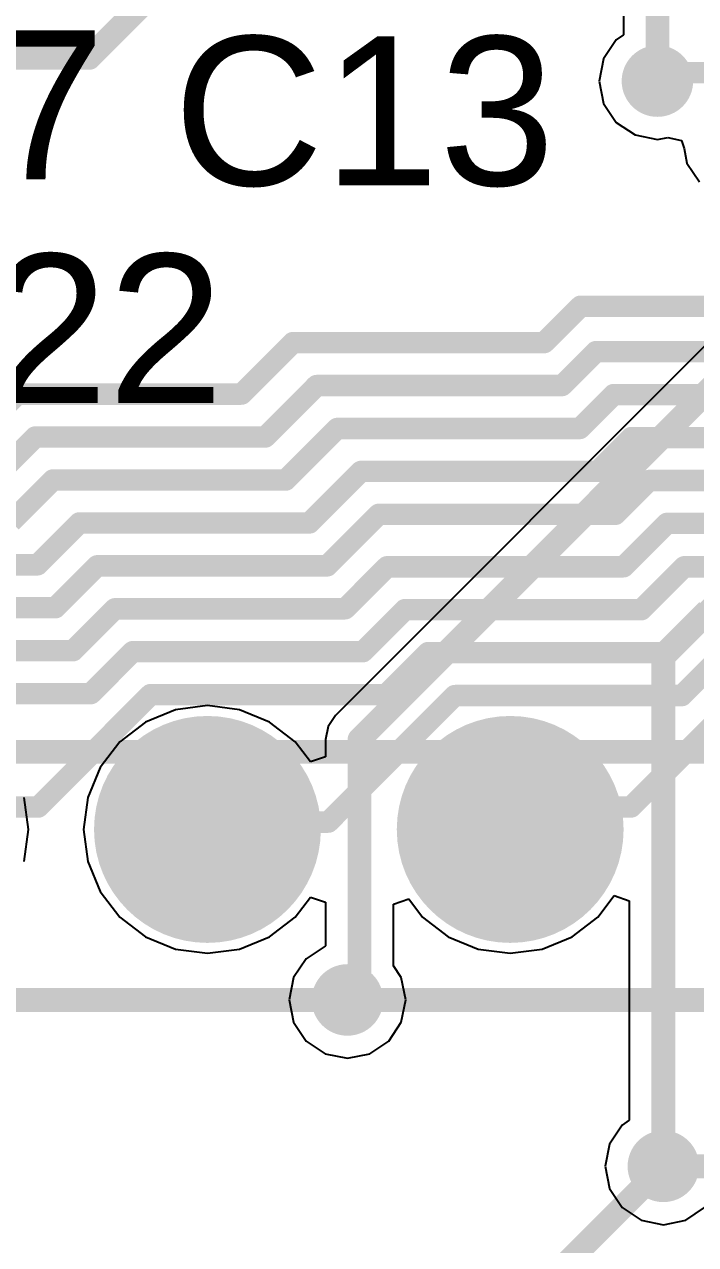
# Model space of a CAD drawing. Header units: inches. Extents: x 0 to 7.57, y 0 to 3.51.
# Drawn here: x 1.5793 to 1.801, y 0.7822 to 1.185 of the extents above; entities that cross this region are included whole.
import ezdxf

# ---------------------------------------------------------------- set-up
doc = ezdxf.new("R2010")
doc.units = ezdxf.units.IN
doc.header["$MEASUREMENT"] = 0
for name, color, linetype in [('Bottom Courtyard', 56, 'Continuous'), ('Bottom Solder', 6, 'Continuous'), ('L1', 1, 'Continuous'), ('L2', 5, 'Continuous'), ('Multi-Layer', 9, 'Continuous'), ('Pad Holes', 156, 'Continuous'), ('Top Overlay', 2, 'Continuous'), ('Top Solder', 216, 'Continuous'), ('Via Holes', 16, 'Continuous')]:
    doc.layers.add(name, color=color, linetype=linetype)
doc.styles.add('Arial', font='', dxfattribs={"height": 0.2})
doc.styles.get('Arial').set_extended_font_data('Arial')

# ---------------------------------------------------------------- blocks, each defined once
blk = doc.blocks.new('FMC_160LCD_V2_B_46')
at = {"layer": 'Bottom Solder'}
h = blk.add_hatch(color=6, dxfattribs=at)
edge = h.paths.add_edge_path()
edge.add_arc((0.15, 0.73425), 0.03746, 0, 360)
h = blk.add_hatch(color=6, dxfattribs=at)
edge = h.paths.add_edge_path()
edge.add_arc((0.25, 0.73425), 0.03746, 0, 360)
at = {"layer": 'L1'}
h = blk.add_hatch(color=1, dxfattribs=at)
edge = h.paths.add_edge_path()
edge.add_arc((0.15, 0.73425), 0.03346, 0, 360)
h = blk.add_hatch(color=1, dxfattribs=at)
edge = h.paths.add_edge_path()
edge.add_arc((0.25, 0.73425), 0.03346, 0, 360)
at = {"layer": 'L2'}
h = blk.add_hatch(color=5, dxfattribs=at)
edge = h.paths.add_edge_path()
edge.add_arc((0.15, 0.73425), 0.03346, 0, 360)
h = blk.add_hatch(color=5, dxfattribs=at)
edge = h.paths.add_edge_path()
edge.add_arc((0.25, 0.73425), 0.03346, 0, 360)
at = {"layer": 'Multi-Layer'}
h = blk.add_hatch(color=9, dxfattribs=at)
edge = h.paths.add_edge_path()
edge.add_arc((0.15, 0.73425), 0.03346, 0, 360)
h = blk.add_hatch(color=9, dxfattribs=at)
edge = h.paths.add_edge_path()
edge.add_arc((0.25, 0.73425), 0.03346, 0, 360)
at = {"layer": 'Pad Holes'}
h = blk.add_hatch(color=7, dxfattribs=at)
edge = h.paths.add_edge_path()
edge.add_arc((0.15, 0.73425), 0.02165, 0, 360)
h = blk.add_hatch(color=7, dxfattribs=at)
edge = h.paths.add_edge_path()
edge.add_arc((0.25, 0.73425), 0.02165, 0, 360)
at = {"layer": 'Top Solder'}
h = blk.add_hatch(color=216, dxfattribs=at)
edge = h.paths.add_edge_path()
edge.add_arc((0.15, 0.73425), 0.03746, 0, 360)
h = blk.add_hatch(color=216, dxfattribs=at)
edge = h.paths.add_edge_path()
edge.add_arc((0.25, 0.73425), 0.03746, 0, 360)
blk = doc.blocks.new('BACKLIGHT_B_52')
at = {"layer": 'Bottom Courtyard'}
blk.add_lwpolyline([(1.41732, 0.70866, 0.00787, 0.00787, 0), (-1.41732, 0.70866, 0.00787, 0.00787, 0)], format="xyseb", dxfattribs=at)

msp = doc.modelspace()

# ---------------------------------------------------------------- hatches: boundary and pattern name
at = {"layer": 'Bottom Solder'}
h = msp.add_hatch(color=6, dxfattribs=at)
edge = h.paths.add_edge_path()
edge.add_arc((1.78839, 1.16634), 0.00991, 0, 360)
h = msp.add_hatch(color=6, dxfattribs=at)
edge = h.paths.add_edge_path()
edge.add_arc((1.686, 0.863), 0.00991, 0, 360)
h = msp.add_hatch(color=6, dxfattribs=at)
edge = h.paths.add_edge_path()
edge.add_arc((1.79035, 0.80807), 0.00991, 0, 360)
at = {"layer": 'L1'}
h = msp.add_hatch(color=1, dxfattribs=at)
edge = h.paths.add_edge_path()
edge.add_arc((1.78839, 1.16634), 0.01181, 0, 360)
h = msp.add_hatch(color=1, dxfattribs=at)
edge = h.paths.add_edge_path()
edge.add_arc((1.686, 0.863), 0.01181, 0, 360)
h = msp.add_hatch(color=1, dxfattribs=at)
edge = h.paths.add_edge_path()
edge.add_arc((1.79035, 0.80807), 0.01181, 0, 360)
at = {"layer": 'L2'}
h = msp.add_hatch(color=5, dxfattribs=at)
edge = h.paths.add_edge_path()
edge.add_arc((1.78839, 1.16634), 0.01181, 0, 360)
h = msp.add_hatch(color=5, dxfattribs=at)
edge = h.paths.add_edge_path()
edge.add_arc((1.686, 0.863), 0.01181, 0, 360)
h = msp.add_hatch(color=5, dxfattribs=at)
edge = h.paths.add_edge_path()
edge.add_arc((1.79035, 0.80807), 0.01181, 0, 360)
at = {"layer": 'Top Solder'}
h = msp.add_hatch(color=216, dxfattribs=at)
edge = h.paths.add_edge_path()
edge.add_arc((1.78839, 1.16634), 0.00991, 0, 360)
h = msp.add_hatch(color=216, dxfattribs=at)
edge = h.paths.add_edge_path()
edge.add_arc((1.686, 0.863), 0.00991, 0, 360)
h = msp.add_hatch(color=216, dxfattribs=at)
edge = h.paths.add_edge_path()
edge.add_arc((1.79035, 0.80807), 0.00991, 0, 360)
at = {"layer": 'Via Holes'}
h = msp.add_hatch(color=7, dxfattribs=at)
edge = h.paths.add_edge_path()
edge.add_arc((1.78839, 1.16634), 0.00591, 0, 360)
h = msp.add_hatch(color=7, dxfattribs=at)
edge = h.paths.add_edge_path()
edge.add_arc((1.686, 0.863), 0.00591, 0, 360)
h = msp.add_hatch(color=7, dxfattribs=at)
edge = h.paths.add_edge_path()
edge.add_arc((1.79035, 0.80807), 0.00591, 0, 360)

# ---------------------------------------------------------------- linework, layer by layer
at = {"layer": 'L1'}
for points in [[(1.60072, 1.174, 0.00787, 0.00787, 0), (1.61772, 1.191, 0.00787, 0.00787, 0)], [(1.50492, 1.174, 0.00787, 0.00787, 0), (1.60072, 1.174, 0.00787, 0.00787, 0)], [(1.78839, 1.16634, 0.00709, 0.00709, 0), (1.79114, 1.16909, 0.00709, 0.00709, 0)], [(1.79114, 1.16909, 0.00709, 0.00709, 0), (2.01005, 1.16909, 0.00709, 0.00709, 0)], [(1.751, 1.08, 0.00709, 0.00709, 0), (1.763, 1.092, 0.00709, 0.00709, 0)], [(1.763, 1.092, 0.00709, 0.00709, 0), (1.827, 1.092, 0.00709, 0.00709, 0)], [(1.651, 1.063, 0.00709, 0.00709, 0), (1.668, 1.08, 0.00709, 0.00709, 0)], [(1.668, 1.08, 0.00709, 0.00709, 0), (1.751, 1.08, 0.00709, 0.00709, 0)], [(1.75687, 1.06583, 0.00709, 0.00709, 0), (1.76804, 1.077, 0.00709, 0.00709, 0)], [(1.76804, 1.077, 0.00709, 0.00709, 0), (1.834, 1.077, 0.00709, 0.00709, 0)], [(1.65883, 1.04883, 0.00709, 0.00709, 0), (1.67583, 1.06583, 0.00709, 0.00709, 0)], [(1.67583, 1.06583, 0.00709, 0.00709, 0), (1.75687, 1.06583, 0.00709, 0.00709, 0)], [(1.566, 1.052, 0.00709, 0.00709, 0), (1.577, 1.063, 0.00709, 0.00709, 0)], [(1.577, 1.063, 0.00709, 0.00709, 0), (1.651, 1.063, 0.00709, 0.00709, 0)], [(1.76274, 1.05165, 0.00709, 0.00709, 0), (1.77391, 1.06283, 0.00709, 0.00709, 0)], [(1.77391, 1.06283, 0.00709, 0.00709, 0), (1.84428, 1.06283, 0.00709, 0.00709, 0)], [(1.56904, 1.035, 0.00709, 0.00709, 0), (1.58287, 1.04883, 0.00709, 0.00709, 0)], [(1.58287, 1.04883, 0.00709, 0.00709, 0), (1.65883, 1.04883, 0.00709, 0.00709, 0)], [(1.66565, 1.03465, 0.00709, 0.00709, 0), (1.68265, 1.05165, 0.00709, 0.00709, 0)], [(1.68265, 1.05165, 0.00709, 0.00709, 0), (1.76274, 1.05165, 0.00709, 0.00709, 0)], [(1.76861, 1.03748, 0.00709, 0.00709, 0), (1.77979, 1.04865, 0.00709, 0.00709, 0)], [(1.77979, 1.04865, 0.00709, 0.00709, 0), (1.86265, 1.04865, 0.00709, 0.00709, 0)], [(1.67348, 1.02048, 0.00709, 0.00709, 0), (1.69048, 1.03748, 0.00709, 0.00709, 0)], [(1.69048, 1.03748, 0.00709, 0.00709, 0), (1.76861, 1.03748, 0.00709, 0.00709, 0)], [(1.57491, 1.02083, 0.00709, 0.00709, 0), (1.58874, 1.03465, 0.00709, 0.00709, 0)], [(1.58874, 1.03465, 0.00709, 0.00709, 0), (1.66565, 1.03465, 0.00709, 0.00709, 0)], [(1.77448, 1.02331, 0.00709, 0.00709, 0), (1.78566, 1.03448, 0.00709, 0.00709, 0)], [(1.78566, 1.03448, 0.00709, 0.00709, 0), (1.86852, 1.03448, 0.00709, 0.00709, 0)], [(1.58365, 1.00665, 0.00709, 0.00709, 0), (1.59748, 1.02048, 0.00709, 0.00709, 0)], [(1.59748, 1.02048, 0.00709, 0.00709, 0), (1.67348, 1.02048, 0.00709, 0.00709, 0)], [(1.67935, 1.00631, 0.00709, 0.00709, 0), (1.69635, 1.02331, 0.00709, 0.00709, 0)], [(1.69635, 1.02331, 0.00709, 0.00709, 0), (1.77448, 1.02331, 0.00709, 0.00709, 0)], [(1.77722, 1.006, 0.00709, 0.00709, 0), (1.79153, 1.02031, 0.00709, 0.00709, 0)], [(1.79153, 1.02031, 0.00709, 0.00709, 0), (1.8744, 1.02031, 0.00709, 0.00709, 0)], [(1.50065, 1.00665, 0.00709, 0.00709, 0), (1.58365, 1.00665, 0.00709, 0.00709, 0)], [(1.58952, 0.99248, 0.00709, 0.00709, 0), (1.60335, 1.00631, 0.00709, 0.00709, 0)], [(1.60335, 1.00631, 0.00709, 0.00709, 0), (1.67935, 1.00631, 0.00709, 0.00709, 0)], [(1.68522, 0.99213, 0.00709, 0.00709, 0), (1.69909, 1.006, 0.00709, 0.00709, 0)], [(1.69909, 1.006, 0.00709, 0.00709, 0), (1.77722, 1.006, 0.00709, 0.00709, 0)], [(1.78309, 0.99183, 0.00709, 0.00709, 0), (1.79726, 1.006, 0.00709, 0.00709, 0)], [(1.79726, 1.006, 0.00709, 0.00709, 0), (1.881, 1.006, 0.00709, 0.00709, 0)], [(1.50748, 0.99248, 0.00709, 0.00709, 0), (1.58952, 0.99248, 0.00709, 0.00709, 0)], [(1.59539, 0.97831, 0.00709, 0.00709, 0), (1.60922, 0.99213, 0.00709, 0.00709, 0)], [(1.60922, 0.99213, 0.00709, 0.00709, 0), (1.68522, 0.99213, 0.00709, 0.00709, 0)], [(1.69109, 0.97796, 0.00709, 0.00709, 0), (1.70496, 0.99183, 0.00709, 0.00709, 0)], [(1.70496, 0.99183, 0.00709, 0.00709, 0), (1.78309, 0.99183, 0.00709, 0.00709, 0)], [(1.79057, 0.97765, 0.00709, 0.00709, 0), (1.80474, 0.99183, 0.00709, 0.00709, 0)], [(1.51335, 0.97831, 0.00709, 0.00709, 0), (1.59539, 0.97831, 0.00709, 0.00709, 0)], [(1.60127, 0.96413, 0.00709, 0.00709, 0), (1.61509, 0.97796, 0.00709, 0.00709, 0)], [(1.61509, 0.97796, 0.00709, 0.00709, 0), (1.69109, 0.97796, 0.00709, 0.00709, 0)], [(1.69879, 0.96379, 0.00709, 0.00709, 0), (1.71265, 0.97765, 0.00709, 0.00709, 0)], [(1.71265, 0.97765, 0.00709, 0.00709, 0), (1.79057, 0.97765, 0.00709, 0.00709, 0)], [(1.79644, 0.96348, 0.00709, 0.00709, 0), (1.81061, 0.97765, 0.00709, 0.00709, 0)], [(1.51922, 0.96413, 0.00709, 0.00709, 0), (1.60127, 0.96413, 0.00709, 0.00709, 0)], [(1.58386, 0.92668, 0.00709, 0.00709, 0), (1.62096, 0.96379, 0.00709, 0.00709, 0)], [(1.62096, 0.96379, 0.00709, 0.00709, 0), (1.69879, 0.96379, 0.00709, 0.00709, 0)], [(1.67971, 0.92171, 0.00709, 0.00709, 0), (1.72148, 0.96348, 0.00709, 0.00709, 0)], [(1.72148, 0.96348, 0.00709, 0.00709, 0), (1.79644, 0.96348, 0.00709, 0.00709, 0)], [(1.77971, 0.92671, 0.00709, 0.00709, 0), (1.81648, 0.96348, 0.00709, 0.00709, 0)], [(1.54715, 0.92668, 0.00709, 0.00709, 0), (1.58386, 0.92668, 0.00709, 0.00709, 0)], [(1.73976, 0.91929, 0.00709, 0.00709, 0), (1.74718, 0.92671, 0.00709, 0.00709, 0)], [(1.74718, 0.92671, 0.00709, 0.00709, 0), (1.77971, 0.92671, 0.00709, 0.00709, 0)], [(1.63976, 0.91929, 0.00709, 0.00709, 0), (1.64218, 0.92171, 0.00709, 0.00709, 0)], [(1.64218, 0.92171, 0.00709, 0.00709, 0), (1.67971, 0.92171, 0.00709, 0.00709, 0)], [(1.37321, 0.863, 0.00787, 0.00787, 0), (1.686, 0.863, 0.00787, 0.00787, 0)], [(1.686, 0.863, 0.00787, 0.00787, 0), (2.6685, 0.863, 0.00787, 0.00787, 0)], [(1.6006, 0.61832, 0.00787, 0.00787, 0), (1.79035, 0.80807, 0.00787, 0.00787, 0)], [(1.79035, 0.80807, 0.00787, 0.00787, 0), (2.29724, 0.80807, 0.00787, 0.00787, 0)]]:
    msp.add_lwpolyline(points, format="xyseb", dxfattribs=at)
for points in [[(1.59875, 1.174, 0.00394, 0.00394, 1), (1.60268, 1.174, 0.00394, 0.00394, 1)], [(1.59875, 1.174, 0.00394, 0.00394, 1), (1.60268, 1.174, 0.00394, 0.00394, 1)], [(1.78937, 1.16909, 0.00354, 0.00354, 1), (1.79291, 1.16909, 0.00354, 0.00354, 1)], [(1.78937, 1.16909, 0.00354, 0.00354, 1), (1.79291, 1.16909, 0.00354, 0.00354, 1)], [(1.78661, 1.16634, 0.00354, 0.00354, 1), (1.79016, 1.16634, 0.00354, 0.00354, 1)], [(1.76123, 1.092, 0.00354, 0.00354, 1), (1.76477, 1.092, 0.00354, 0.00354, 1)], [(1.76123, 1.092, 0.00354, 0.00354, 1), (1.76477, 1.092, 0.00354, 0.00354, 1)], [(1.66623, 1.08, 0.00354, 0.00354, 1), (1.66977, 1.08, 0.00354, 0.00354, 1)], [(1.66623, 1.08, 0.00354, 0.00354, 1), (1.66977, 1.08, 0.00354, 0.00354, 1)], [(1.74923, 1.08, 0.00354, 0.00354, 1), (1.75277, 1.08, 0.00354, 0.00354, 1)], [(1.74923, 1.08, 0.00354, 0.00354, 1), (1.75277, 1.08, 0.00354, 0.00354, 1)], [(1.76627, 1.077, 0.00354, 0.00354, 1), (1.76982, 1.077, 0.00354, 0.00354, 1)], [(1.76627, 1.077, 0.00354, 0.00354, 1), (1.76982, 1.077, 0.00354, 0.00354, 1)], [(1.67406, 1.06583, 0.00354, 0.00354, 1), (1.6776, 1.06583, 0.00354, 0.00354, 1)], [(1.67406, 1.06583, 0.00354, 0.00354, 1), (1.6776, 1.06583, 0.00354, 0.00354, 1)], [(1.7551, 1.06583, 0.00354, 0.00354, 1), (1.75864, 1.06583, 0.00354, 0.00354, 1)], [(1.7551, 1.06583, 0.00354, 0.00354, 1), (1.75864, 1.06583, 0.00354, 0.00354, 1)], [(1.57523, 1.063, 0.00354, 0.00354, 1), (1.57877, 1.063, 0.00354, 0.00354, 1)], [(1.57523, 1.063, 0.00354, 0.00354, 1), (1.57877, 1.063, 0.00354, 0.00354, 1)], [(1.64923, 1.063, 0.00354, 0.00354, 1), (1.65277, 1.063, 0.00354, 0.00354, 1)], [(1.64923, 1.063, 0.00354, 0.00354, 1), (1.65277, 1.063, 0.00354, 0.00354, 1)], [(1.77214, 1.06283, 0.00354, 0.00354, 1), (1.77569, 1.06283, 0.00354, 0.00354, 1)], [(1.77214, 1.06283, 0.00354, 0.00354, 1), (1.77569, 1.06283, 0.00354, 0.00354, 1)], [(1.5811, 1.04883, 0.00354, 0.00354, 1), (1.58464, 1.04883, 0.00354, 0.00354, 1)], [(1.5811, 1.04883, 0.00354, 0.00354, 1), (1.58464, 1.04883, 0.00354, 0.00354, 1)], [(1.65706, 1.04883, 0.00354, 0.00354, 1), (1.6606, 1.04883, 0.00354, 0.00354, 1)], [(1.65706, 1.04883, 0.00354, 0.00354, 1), (1.6606, 1.04883, 0.00354, 0.00354, 1)], [(1.68088, 1.05165, 0.00354, 0.00354, 1), (1.68443, 1.05165, 0.00354, 0.00354, 1)], [(1.68088, 1.05165, 0.00354, 0.00354, 1), (1.68443, 1.05165, 0.00354, 0.00354, 1)], [(1.76097, 1.05165, 0.00354, 0.00354, 1), (1.76451, 1.05165, 0.00354, 0.00354, 1)], [(1.76097, 1.05165, 0.00354, 0.00354, 1), (1.76451, 1.05165, 0.00354, 0.00354, 1)], [(1.77801, 1.04865, 0.00354, 0.00354, 1), (1.78156, 1.04865, 0.00354, 0.00354, 1)], [(1.77801, 1.04865, 0.00354, 0.00354, 1), (1.78156, 1.04865, 0.00354, 0.00354, 1)], [(1.68871, 1.03748, 0.00354, 0.00354, 1), (1.69225, 1.03748, 0.00354, 0.00354, 1)], [(1.68871, 1.03748, 0.00354, 0.00354, 1), (1.69225, 1.03748, 0.00354, 0.00354, 1)], [(1.76684, 1.03748, 0.00354, 0.00354, 1), (1.77038, 1.03748, 0.00354, 0.00354, 1)], [(1.76684, 1.03748, 0.00354, 0.00354, 1), (1.77038, 1.03748, 0.00354, 0.00354, 1)], [(1.58697, 1.03465, 0.00354, 0.00354, 1), (1.59051, 1.03465, 0.00354, 0.00354, 1)], [(1.58697, 1.03465, 0.00354, 0.00354, 1), (1.59051, 1.03465, 0.00354, 0.00354, 1)], [(1.66388, 1.03465, 0.00354, 0.00354, 1), (1.66743, 1.03465, 0.00354, 0.00354, 1)], [(1.66388, 1.03465, 0.00354, 0.00354, 1), (1.66743, 1.03465, 0.00354, 0.00354, 1)], [(1.78388, 1.03448, 0.00354, 0.00354, 1), (1.78743, 1.03448, 0.00354, 0.00354, 1)], [(1.78388, 1.03448, 0.00354, 0.00354, 1), (1.78743, 1.03448, 0.00354, 0.00354, 1)], [(1.59571, 1.02048, 0.00354, 0.00354, 1), (1.59925, 1.02048, 0.00354, 0.00354, 1)], [(1.59571, 1.02048, 0.00354, 0.00354, 1), (1.59925, 1.02048, 0.00354, 0.00354, 1)], [(1.67171, 1.02048, 0.00354, 0.00354, 1), (1.67525, 1.02048, 0.00354, 0.00354, 1)], [(1.67171, 1.02048, 0.00354, 0.00354, 1), (1.67525, 1.02048, 0.00354, 0.00354, 1)], [(1.69458, 1.02331, 0.00354, 0.00354, 1), (1.69812, 1.02331, 0.00354, 0.00354, 1)], [(1.69458, 1.02331, 0.00354, 0.00354, 1), (1.69812, 1.02331, 0.00354, 0.00354, 1)], [(1.77271, 1.02331, 0.00354, 0.00354, 1), (1.77625, 1.02331, 0.00354, 0.00354, 1)], [(1.77271, 1.02331, 0.00354, 0.00354, 1), (1.77625, 1.02331, 0.00354, 0.00354, 1)], [(1.78976, 1.02031, 0.00354, 0.00354, 1), (1.7933, 1.02031, 0.00354, 0.00354, 1)], [(1.78976, 1.02031, 0.00354, 0.00354, 1), (1.7933, 1.02031, 0.00354, 0.00354, 1)], [(1.58188, 1.00665, 0.00354, 0.00354, 1), (1.58543, 1.00665, 0.00354, 0.00354, 1)], [(1.58188, 1.00665, 0.00354, 0.00354, 1), (1.58543, 1.00665, 0.00354, 0.00354, 1)], [(1.60158, 1.00631, 0.00354, 0.00354, 1), (1.60512, 1.00631, 0.00354, 0.00354, 1)], [(1.60158, 1.00631, 0.00354, 0.00354, 1), (1.60512, 1.00631, 0.00354, 0.00354, 1)], [(1.67758, 1.00631, 0.00354, 0.00354, 1), (1.68112, 1.00631, 0.00354, 0.00354, 1)], [(1.67758, 1.00631, 0.00354, 0.00354, 1), (1.68112, 1.00631, 0.00354, 0.00354, 1)], [(1.69732, 1.006, 0.00354, 0.00354, 1), (1.70086, 1.006, 0.00354, 0.00354, 1)], [(1.69732, 1.006, 0.00354, 0.00354, 1), (1.70086, 1.006, 0.00354, 0.00354, 1)], [(1.77545, 1.006, 0.00354, 0.00354, 1), (1.77899, 1.006, 0.00354, 0.00354, 1)], [(1.77545, 1.006, 0.00354, 0.00354, 1), (1.77899, 1.006, 0.00354, 0.00354, 1)], [(1.79549, 1.006, 0.00354, 0.00354, 1), (1.79903, 1.006, 0.00354, 0.00354, 1)], [(1.79549, 1.006, 0.00354, 0.00354, 1), (1.79903, 1.006, 0.00354, 0.00354, 1)], [(1.58775, 0.99248, 0.00354, 0.00354, 1), (1.5913, 0.99248, 0.00354, 0.00354, 1)], [(1.58775, 0.99248, 0.00354, 0.00354, 1), (1.5913, 0.99248, 0.00354, 0.00354, 1)], [(1.60745, 0.99213, 0.00354, 0.00354, 1), (1.61099, 0.99213, 0.00354, 0.00354, 1)], [(1.60745, 0.99213, 0.00354, 0.00354, 1), (1.61099, 0.99213, 0.00354, 0.00354, 1)], [(1.68345, 0.99213, 0.00354, 0.00354, 1), (1.68699, 0.99213, 0.00354, 0.00354, 1)], [(1.68345, 0.99213, 0.00354, 0.00354, 1), (1.68699, 0.99213, 0.00354, 0.00354, 1)], [(1.70319, 0.99183, 0.00354, 0.00354, 1), (1.70673, 0.99183, 0.00354, 0.00354, 1)], [(1.70319, 0.99183, 0.00354, 0.00354, 1), (1.70673, 0.99183, 0.00354, 0.00354, 1)], [(1.78132, 0.99183, 0.00354, 0.00354, 1), (1.78486, 0.99183, 0.00354, 0.00354, 1)], [(1.78132, 0.99183, 0.00354, 0.00354, 1), (1.78486, 0.99183, 0.00354, 0.00354, 1)], [(1.59362, 0.97831, 0.00354, 0.00354, 1), (1.59717, 0.97831, 0.00354, 0.00354, 1)], [(1.59362, 0.97831, 0.00354, 0.00354, 1), (1.59717, 0.97831, 0.00354, 0.00354, 1)], [(1.61332, 0.97796, 0.00354, 0.00354, 1), (1.61686, 0.97796, 0.00354, 0.00354, 1)], [(1.61332, 0.97796, 0.00354, 0.00354, 1), (1.61686, 0.97796, 0.00354, 0.00354, 1)], [(1.68932, 0.97796, 0.00354, 0.00354, 1), (1.69286, 0.97796, 0.00354, 0.00354, 1)], [(1.68932, 0.97796, 0.00354, 0.00354, 1), (1.69286, 0.97796, 0.00354, 0.00354, 1)], [(1.71088, 0.97765, 0.00354, 0.00354, 1), (1.71443, 0.97765, 0.00354, 0.00354, 1)], [(1.71088, 0.97765, 0.00354, 0.00354, 1), (1.71443, 0.97765, 0.00354, 0.00354, 1)], [(1.78879, 0.97765, 0.00354, 0.00354, 1), (1.79234, 0.97765, 0.00354, 0.00354, 1)], [(1.78879, 0.97765, 0.00354, 0.00354, 1), (1.79234, 0.97765, 0.00354, 0.00354, 1)], [(1.59949, 0.96413, 0.00354, 0.00354, 1), (1.60304, 0.96413, 0.00354, 0.00354, 1)], [(1.59949, 0.96413, 0.00354, 0.00354, 1), (1.60304, 0.96413, 0.00354, 0.00354, 1)], [(1.61919, 0.96379, 0.00354, 0.00354, 1), (1.62273, 0.96379, 0.00354, 0.00354, 1)], [(1.61919, 0.96379, 0.00354, 0.00354, 1), (1.62273, 0.96379, 0.00354, 0.00354, 1)], [(1.69702, 0.96379, 0.00354, 0.00354, 1), (1.70056, 0.96379, 0.00354, 0.00354, 1)], [(1.69702, 0.96379, 0.00354, 0.00354, 1), (1.70056, 0.96379, 0.00354, 0.00354, 1)], [(1.71971, 0.96348, 0.00354, 0.00354, 1), (1.72325, 0.96348, 0.00354, 0.00354, 1)], [(1.71971, 0.96348, 0.00354, 0.00354, 1), (1.72325, 0.96348, 0.00354, 0.00354, 1)], [(1.79466, 0.96348, 0.00354, 0.00354, 1), (1.79821, 0.96348, 0.00354, 0.00354, 1)], [(1.79466, 0.96348, 0.00354, 0.00354, 1), (1.79821, 0.96348, 0.00354, 0.00354, 1)], [(1.58209, 0.92668, 0.00354, 0.00354, 1), (1.58563, 0.92668, 0.00354, 0.00354, 1)], [(1.58209, 0.92668, 0.00354, 0.00354, 1), (1.58563, 0.92668, 0.00354, 0.00354, 1)], [(1.74541, 0.92671, 0.00354, 0.00354, 1), (1.74895, 0.92671, 0.00354, 0.00354, 1)], [(1.74541, 0.92671, 0.00354, 0.00354, 1), (1.74895, 0.92671, 0.00354, 0.00354, 1)], [(1.77794, 0.92671, 0.00354, 0.00354, 1), (1.78148, 0.92671, 0.00354, 0.00354, 1)], [(1.77794, 0.92671, 0.00354, 0.00354, 1), (1.78148, 0.92671, 0.00354, 0.00354, 1)], [(1.63799, 0.91929, 0.00354, 0.00354, 1), (1.64154, 0.91929, 0.00354, 0.00354, 1)], [(1.64041, 0.92171, 0.00354, 0.00354, 1), (1.64395, 0.92171, 0.00354, 0.00354, 1)], [(1.64041, 0.92171, 0.00354, 0.00354, 1), (1.64395, 0.92171, 0.00354, 0.00354, 1)], [(1.67794, 0.92171, 0.00354, 0.00354, 1), (1.68148, 0.92171, 0.00354, 0.00354, 1)], [(1.67794, 0.92171, 0.00354, 0.00354, 1), (1.68148, 0.92171, 0.00354, 0.00354, 1)], [(1.73799, 0.91929, 0.00354, 0.00354, 1), (1.74154, 0.91929, 0.00354, 0.00354, 1)], [(1.68403, 0.863, 0.00394, 0.00394, 1), (1.68797, 0.863, 0.00394, 0.00394, 1)], [(1.68403, 0.863, 0.00394, 0.00394, 1), (1.68797, 0.863, 0.00394, 0.00394, 1)], [(1.78839, 0.80807, 0.00394, 0.00394, 1), (1.79232, 0.80807, 0.00394, 0.00394, 1)], [(1.78839, 0.80807, 0.00394, 0.00394, 1), (1.79232, 0.80807, 0.00394, 0.00394, 1)]]:
    msp.add_lwpolyline(points, format="xyseb", close=True, dxfattribs=at)
at = {"layer": 'L2'}
for p, q in [((1.77715, 1.56693), (1.77715, 1.18156)), ((1.77715, 1.18156), (1.77476, 1.17996)), ((1.77476, 1.17996), (1.77058, 1.17371)), ((1.77058, 1.17371), (1.76912, 1.16634)), ((1.76912, 1.16634), (1.77058, 1.15897)), ((1.88148, 1.15637), (1.68205, 0.95695)), ((1.77058, 1.15897), (1.77476, 1.15271)), ((1.77476, 1.15271), (1.78101, 1.14854)), ((1.78101, 1.14854), (1.78839, 1.14707)), ((1.78839, 1.14707), (1.7918, 1.14775)), ((1.7918, 1.14775), (1.79634, 1.14673)), ((1.79634, 1.14673), (1.79718, 1.14411)), ((1.79718, 1.14411), (1.79814, 1.13928)), ((1.79814, 1.13928), (1.80232, 1.13303)), ((1.62918, 0.9588), (1.61931, 0.95471)), ((1.63976, 0.96019), (1.62918, 0.9588)), ((1.65035, 0.9588), (1.63976, 0.96019)), ((1.66021, 0.95471), (1.65035, 0.9588)), ((1.61931, 0.95471), (1.61084, 0.94821)), ((1.66869, 0.94821), (1.66021, 0.95471)), ((1.68205, 0.95695), (1.67962, 0.9533)), ((1.67962, 0.9533), (1.67876, 0.949)), ((1.61084, 0.94821), (1.60434, 0.93974)), ((1.67376, 0.9416), (1.66869, 0.94821)), ((1.67876, 0.949), (1.67876, 0.9433)), ((1.67876, 0.9433), (1.67376, 0.9416)), ((1.60434, 0.93974), (1.60026, 0.92988)), ((1.58066, 0.91929), (1.57927, 0.92988)), ((1.60026, 0.92988), (1.59886, 0.91929)), ((1.57927, 0.90871), (1.58066, 0.91929)), ((1.59886, 0.91929), (1.60026, 0.90871)), ((1.60026, 0.90871), (1.60434, 0.89884)), ((1.60434, 0.89884), (1.61084, 0.89037)), ((1.66869, 0.89037), (1.67376, 0.89698)), ((1.67376, 0.89698), (1.67876, 0.89529)), ((1.67876, 0.89529), (1.67876, 0.88083)), ((1.70124, 0.89467), (1.70624, 0.89637)), ((1.70124, 0.87421), (1.70124, 0.89467)), ((1.70624, 0.89637), (1.71084, 0.89037)), ((1.76869, 0.89037), (1.77411, 0.89745)), ((1.77411, 0.89745), (1.77911, 0.89575)), ((1.77911, 0.89575), (1.77911, 0.82329)), ((1.61084, 0.89037), (1.61931, 0.88387)), ((1.66021, 0.88387), (1.66869, 0.89037)), ((1.71084, 0.89037), (1.71931, 0.88387)), ((1.76021, 0.88387), (1.76869, 0.89037)), ((1.61931, 0.88387), (1.62918, 0.87978)), ((1.65035, 0.87978), (1.66021, 0.88387)), ((1.71931, 0.88387), (1.72918, 0.87978)), ((1.75035, 0.87978), (1.76021, 0.88387)), ((1.62918, 0.87978), (1.63976, 0.87839)), ((1.63976, 0.87839), (1.65035, 0.87978)), ((1.67863, 0.8808), (1.67238, 0.87662)), ((1.67876, 0.88083), (1.67863, 0.8808)), ((1.72918, 0.87978), (1.73976, 0.87839)), ((1.73976, 0.87839), (1.75035, 0.87978)), ((1.67238, 0.87662), (1.6682, 0.87037)), ((1.7038, 0.87037), (1.70124, 0.87421)), ((1.6682, 0.87037), (1.66673, 0.863)), ((1.70527, 0.863), (1.7038, 0.87037)), ((1.66673, 0.863), (1.6682, 0.85563)), ((1.7038, 0.85563), (1.70527, 0.863)), ((1.6682, 0.85563), (1.67238, 0.84938)), ((1.69962, 0.84938), (1.7038, 0.85563)), ((1.67238, 0.84938), (1.67863, 0.8452)), ((1.69337, 0.8452), (1.69962, 0.84938)), ((1.67863, 0.8452), (1.686, 0.84373)), ((1.686, 0.84373), (1.69337, 0.8452)), ((1.77911, 0.82329), (1.77673, 0.8217)), ((1.77673, 0.8217), (1.77255, 0.81544)), ((1.77255, 0.81544), (1.77109, 0.80807)), ((1.77109, 0.80807), (1.77255, 0.8007)), ((1.77255, 0.8007), (1.77673, 0.79445)), ((1.77673, 0.79445), (1.78298, 0.79027)), ((1.79773, 0.79027), (1.80398, 0.79445)), ((1.78298, 0.79027), (1.79035, 0.7888)), ((1.79035, 0.7888), (1.79773, 0.79027))]:
    msp.add_line(p, q, dxfattribs=at)
for points in [[(1.78839, 1.16634, 0.00787, 0.00787, 0), (1.78839, 1.56693, 0.00787, 0.00787, 0)], [(1.69, 0.949, 0.00787, 0.00787, 0), (1.89272, 1.15172, 0.00787, 0.00787, 0)], [(1.79035, 0.97635, 0.00787, 0.00787, 0), (1.91634, 1.10234, 0.00787, 0.00787, 0)], [(1.79035, 0.80807, 0.00787, 0.00787, 0), (1.79035, 0.97635, 0.00787, 0.00787, 0)], [(1.69, 0.867, 0.00787, 0.00787, 0), (1.69, 0.949, 0.00787, 0.00787, 0)], [(1.686, 0.863, 0.00787, 0.00787, 0), (1.69, 0.867, 0.00787, 0.00787, 0)]]:
    msp.add_lwpolyline(points, format="xyseb", dxfattribs=at)
for points in [[(1.78642, 1.16634, 0.00394, 0.00394, 1), (1.79035, 1.16634, 0.00394, 0.00394, 1)], [(1.78839, 0.97635, 0.00394, 0.00394, 1), (1.79232, 0.97635, 0.00394, 0.00394, 1)], [(1.78839, 0.97635, 0.00394, 0.00394, 1), (1.79232, 0.97635, 0.00394, 0.00394, 1)], [(1.68803, 0.949, 0.00394, 0.00394, 1), (1.69197, 0.949, 0.00394, 0.00394, 1)], [(1.68803, 0.949, 0.00394, 0.00394, 1), (1.69197, 0.949, 0.00394, 0.00394, 1)], [(1.68803, 0.867, 0.00394, 0.00394, 1), (1.69197, 0.867, 0.00394, 0.00394, 1)], [(1.68803, 0.867, 0.00394, 0.00394, 1), (1.69197, 0.867, 0.00394, 0.00394, 1)], [(1.68403, 0.863, 0.00394, 0.00394, 1), (1.68797, 0.863, 0.00394, 0.00394, 1)], [(1.78839, 0.80807, 0.00394, 0.00394, 1), (1.79232, 0.80807, 0.00394, 0.00394, 1)]]:
    msp.add_lwpolyline(points, format="xyseb", close=True, dxfattribs=at)

# ---------------------------------------------------------------- block references
at = {"rotation": 180}
for name, p in [('FMC_160LCD_V2_B_46', (1.88976, 1.65354)), ('BACKLIGHT_B_52', (1.9685, 1.65354))]:
    msp.add_blockref(name, p, dxfattribs=at)

# ---------------------------------------------------------------- texts
at = {"layer": 'Top Overlay', "style": 'Arial'}
for s, p in [('C7', (1.51806, 1.13387)), ('C13', (1.62846, 1.1319)), ('C22', (1.51905, 1.06005))]:
    msp.add_text(s, height=0.049213, dxfattribs=at).set_placement(p)

doc.saveas('drawing.dxf')
